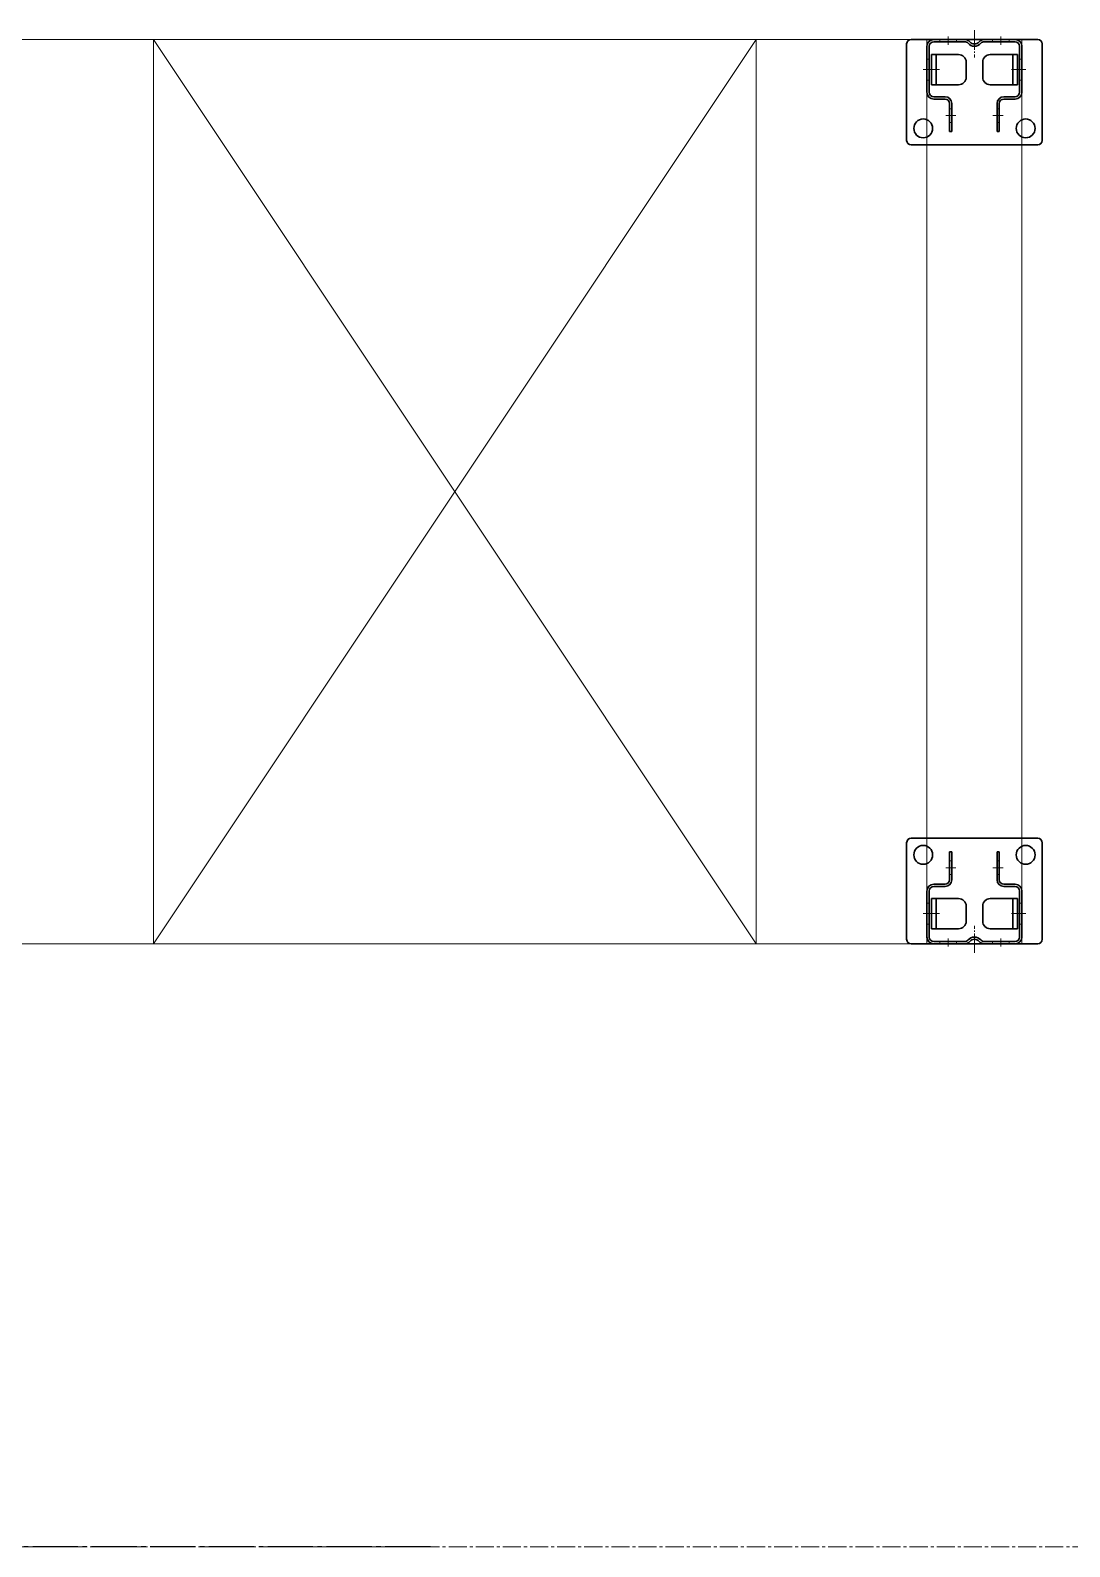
# Model space of a CAD drawing. Header units: millimetres. Extents: x 12881 to 26448, y 40 to 11902.
# Drawn here: x 18623 to 19313, y 8141 to 9147 of the extents above; entities that cross this region are included whole.
import ezdxf

# ---------------------------------------------------------------- set-up
doc = ezdxf.new("R2010")
doc.units = ezdxf.units.MM
for name, pattern in [('AD_LTYPE2 0.15 mm', [16, 13, -1, 1, -1]), ('AD_LTYPE3 0.15 mm', [12, 1, -1, 1, -1, 1, -1, 1, -1, 1, -1, 1, -1]), ('AD_LTYPE4 0 mm', [16, 13, -1, 1, -1]), ('EB_DASHDOT', [39, 30, -3, 3, -3]), ('点画线', [18, 12, -2, 2, -2])]:
    doc.linetypes.add(name, pattern=pattern)
doc.layers.get('0').update_dxf_attribs({"lineweight": 35})
for name, color, linetype, lineweight in [('ACAD0', 1, 'Continuous', 0), ('ACAD3中心线层', 1, 'AD_LTYPE4 0 mm', 0), ('ACADA-B', 1, 'Continuous', 0), ('ACADA-F', 5, 'Continuous', 0), ('ACADDIM', 150, 'Continuous', 0), ('ACAD中心线', 1, 'AD_LTYPE2 0.15 mm', 15), ('ACAD地板网', 30, 'Continuous', 18), ('ACAD虚线', 2, 'AD_LTYPE3 0.15 mm', 15), ('ACAD轮廓线', 7, 'Continuous', 30), ('CAXA1', 1, 'EB_DASHDOT', 25), ('中心线层', 1, '点画线', 18), ('尺寸线层', 3, 'Continuous', 18)]:
    doc.layers.add(name, color=color, linetype=linetype, lineweight=lineweight)

# ---------------------------------------------------------------- blocks, each defined once
blk = doc.blocks.new('*X4')
at = {"layer": 'ACAD3中心线层', "linetype": 'AD_LTYPE4 0 mm', "lineweight": 0}
blk.add_line((283147.4, -25110.4), (283147.4, -25092.3), dxfattribs=at)
at = {"layer": 'ACAD中心线', "color": 8, "linetype": 'AD_LTYPE2 0.15 mm', "lineweight": 15}
for p, q in [((283135.1, -25053.8), (283128.4, -25053.8)), ((283159.7, -25053.8), (283166.4, -25053.8)), ((283120.1, -25084.3), (283113.4, -25084.3)), ((283174.7, -25084.3), (283181.4, -25084.3)), ((283129.9, -25106.2), (283129.9, -25100.8)), ((283164.9, -25106.2), (283164.9, -25100.8))]:
    blk.add_line(p, q, dxfattribs=at)
at = {"layer": 'ACAD虚线', "color": 8, "linetype": 'AD_LTYPE3 0.15 mm', "lineweight": 15}
for p, q in [((283132.4, -25049.3), (283130.9, -25049.3)), ((283162.4, -25049.3), (283163.9, -25049.3)), ((283132.4, -25058.3), (283130.9, -25058.3)), ((283162.4, -25058.3), (283163.9, -25058.3)), ((283117.4, -25077.3), (283115.9, -25077.3)), ((283177.4, -25077.3), (283178.9, -25077.3)), ((283117.4, -25091.3), (283115.9, -25091.3)), ((283177.4, -25091.3), (283178.9, -25091.3)), ((283124.4, -25104.3), (283124.4, -25102.8)), ((283135.4, -25104.3), (283135.4, -25102.8)), ((283159.4, -25104.3), (283159.4, -25102.8)), ((283170.4, -25104.3), (283170.4, -25102.8))]:
    blk.add_line(p, q, dxfattribs=at)
at = {"layer": 'ACAD轮廓线', "color": 8, "linetype": 'Continuous', "lineweight": 30}
for p, q in [((283130.9, -25061.8), (283130.9, -25043.3)), ((283132.4, -25043.3), (283130.9, -25043.3)), ((283132.4, -25061.8), (283132.4, -25043.3)), ((283162.4, -25061.8), (283162.4, -25043.3)), ((283162.4, -25043.3), (283163.9, -25043.3)), ((283163.9, -25061.8), (283163.9, -25043.3)), ((283115.9, -25099.8), (283115.9, -25069.3)), ((283117.4, -25099.8), (283117.4, -25069.3)), ((283127.9, -25064.8), (283120.4, -25064.8)), ((283127.9, -25066.3), (283120.4, -25066.3)), ((283166.9, -25064.8), (283174.4, -25064.8)), ((283166.9, -25066.3), (283174.4, -25066.3)), ((283177.4, -25099.8), (283177.4, -25069.3)), ((283178.9, -25099.8), (283178.9, -25069.3)), ((283140.9, -25102.8), (283120.4, -25102.8)), ((283140.9, -25104.3), (283120.4, -25104.3)), ((283153.9, -25102.8), (283174.4, -25102.8)), ((283153.9, -25104.3), (283174.4, -25104.3))]:
    blk.add_line(p, q, dxfattribs=at)
for centre, radius, start, end in [((283120.4, -25069.3), 4.5, 90, 180), ((283120.4, -25069.3), 3, 90, 180), ((283127.9, -25061.8), 4.5, 270, 360), ((283127.9, -25061.8), 3, 270, 360), ((283166.9, -25061.8), 4.5, 180, 270), ((283166.9, -25061.8), 3, 180, 270), ((283174.4, -25069.3), 4.5, 360, 90), ((283174.4, -25069.3), 3, 360, 90), ((283120.4, -25099.8), 4.5, 180, 270), ((283120.4, -25099.8), 3, 180, 270), ((283147.4, -25105.3), 5.5, 40.3202, 139.6798), ((283147.4, -25105.3), 4, 40.3202, 139.6798), ((283174.4, -25099.8), 3, 270, 360), ((283174.4, -25099.8), 4.5, 270, 360), ((283140.9, -25099.8), 3, 270, 319.6798), ((283140.9, -25099.8), 4.5, 270, 319.6798), ((283153.9, -25099.8), 4.5, 220.3202, 270), ((283153.9, -25099.8), 3, 220.3202, 270)]:
    blk.add_arc(centre, radius, start, end, dxfattribs=at)
blk = doc.blocks.new('*X5')
at = {"layer": 'ACAD中心线', "linetype": 'AD_LTYPE2 0.15 mm', "lineweight": 15}
for p, q in [((-250695.2, 575212.6), (-250702.4, 575212.6)), ((-250647.5, 575212.6), (-250641.5, 575212.6))]:
    blk.add_line(p, q, dxfattribs=at)
at = {"layer": 'ACAD轮廓线', "color": 8, "linetype": 'Continuous', "lineweight": 30}
for p, q in [((-250717, 575259.6), (-250717, 575195.6)), ((-250714, 575262.6), (-250630, 575262.6)), ((-250627, 575259.6), (-250627, 575195.6)), ((-250700.5, 575202.6), (-250700.5, 575222.6)), ((-250682.5, 575222.6), (-250700.5, 575222.6)), ((-250697.5, 575202.6), (-250697.5, 575222.6)), ((-250661.5, 575222.6), (-250643.5, 575222.6)), ((-250659, 575222.6), (-250643.5, 575222.6)), ((-250646.5, 575202.6), (-250646.5, 575222.6)), ((-250643.5, 575202.6), (-250643.5, 575222.6)), ((-250677.5, 575217.6), (-250677.5, 575207.6)), ((-250666.5, 575217.6), (-250666.5, 575207.6)), ((-250682.5, 575202.6), (-250700.5, 575202.6)), ((-250661.5, 575202.6), (-250643.5, 575202.6)), ((-250659, 575202.6), (-250643.5, 575202.6)), ((-250630, 575192.6), (-250714, 575192.6))]:
    blk.add_line(p, q, dxfattribs=at)
for centre in [(-250706, 575251.6), (-250638, 575251.6)]:
    blk.add_circle(centre, 6.25, dxfattribs=at)
for centre, radius, start, end in [((-250714, 575259.6), 3, 90, 180), ((-250630, 575259.6), 3, 0, 90), ((-250682.5, 575217.6), 5, 0, 90), ((-250661.5, 575217.6), 5, 90, 180), ((-250682.5, 575207.6), 5, 270, 0), ((-250661.5, 575207.6), 5, 180, 270), ((-250714, 575195.6), 3, 180, 270), ((-250630, 575195.6), 3, 270, 0)]:
    blk.add_arc(centre, radius, start, end, dxfattribs=at)
blk = doc.blocks.new('*X8')
at = {"layer": 'ACAD3中心线层', "linetype": 'AD_LTYPE4 0 mm', "lineweight": 0}
blk.add_line((283147.4, 25110.4), (283147.4, 25092.3), dxfattribs=at)
at = {"layer": 'ACAD中心线', "color": 8, "linetype": 'AD_LTYPE2 0.15 mm', "lineweight": 15}
for p, q in [((283129.9, 25106.2), (283129.9, 25100.8)), ((283164.9, 25106.2), (283164.9, 25100.8)), ((283120.1, 25084.3), (283113.4, 25084.3)), ((283174.7, 25084.3), (283181.4, 25084.3)), ((283135.1, 25053.8), (283128.4, 25053.8)), ((283159.7, 25053.8), (283166.4, 25053.8))]:
    blk.add_line(p, q, dxfattribs=at)
at = {"layer": 'ACAD虚线', "color": 8, "linetype": 'AD_LTYPE3 0.15 mm', "lineweight": 15}
for p, q in [((283124.4, 25104.3), (283124.4, 25102.8)), ((283135.4, 25104.3), (283135.4, 25102.8)), ((283159.4, 25104.3), (283159.4, 25102.8)), ((283170.4, 25104.3), (283170.4, 25102.8)), ((283117.4, 25091.3), (283115.9, 25091.3)), ((283177.4, 25091.3), (283178.9, 25091.3)), ((283117.4, 25077.3), (283115.9, 25077.3)), ((283177.4, 25077.3), (283178.9, 25077.3)), ((283132.4, 25058.3), (283130.9, 25058.3)), ((283162.4, 25058.3), (283163.9, 25058.3)), ((283132.4, 25049.3), (283130.9, 25049.3)), ((283162.4, 25049.3), (283163.9, 25049.3))]:
    blk.add_line(p, q, dxfattribs=at)
at = {"layer": 'ACAD轮廓线', "color": 8, "linetype": 'Continuous', "lineweight": 30}
for p, q in [((283140.9, 25104.3), (283120.4, 25104.3)), ((283140.9, 25102.8), (283120.4, 25102.8)), ((283153.9, 25104.3), (283174.4, 25104.3)), ((283153.9, 25102.8), (283174.4, 25102.8)), ((283115.9, 25099.8), (283115.9, 25069.3)), ((283117.4, 25099.8), (283117.4, 25069.3)), ((283177.4, 25099.8), (283177.4, 25069.3)), ((283178.9, 25099.8), (283178.9, 25069.3)), ((283127.9, 25066.3), (283120.4, 25066.3)), ((283127.9, 25064.8), (283120.4, 25064.8)), ((283130.9, 25061.8), (283130.9, 25043.3)), ((283132.4, 25061.8), (283132.4, 25043.3)), ((283162.4, 25061.8), (283162.4, 25043.3)), ((283163.9, 25061.8), (283163.9, 25043.3)), ((283166.9, 25066.3), (283174.4, 25066.3)), ((283166.9, 25064.8), (283174.4, 25064.8)), ((283132.4, 25043.3), (283130.9, 25043.3)), ((283162.4, 25043.3), (283163.9, 25043.3))]:
    blk.add_line(p, q, dxfattribs=at)
for centre, radius, start, end in [((283120.4, 25099.8), 4.5, 90, 180), ((283120.4, 25099.8), 3, 90, 180), ((283140.9, 25099.8), 4.5, 40.3202, 90), ((283140.9, 25099.8), 3, 40.3202, 90), ((283147.4, 25105.3), 5.5, 220.3202, 319.6798), ((283147.4, 25105.3), 4, 220.3202, 319.6798), ((283153.9, 25099.8), 4.5, 90, 139.6798), ((283153.9, 25099.8), 3, 90, 139.6798), ((283174.4, 25099.8), 4.5, 0, 90), ((283174.4, 25099.8), 3, 0, 90), ((283120.4, 25069.3), 4.5, 180, 270), ((283120.4, 25069.3), 3, 180, 270), ((283127.9, 25061.8), 4.5, 0, 90), ((283127.9, 25061.8), 3, 0, 90), ((283166.9, 25061.8), 4.5, 90, 180), ((283166.9, 25061.8), 3, 90, 180), ((283174.4, 25069.3), 4.5, 270, 0), ((283174.4, 25069.3), 3, 270, 0)]:
    blk.add_arc(centre, radius, start, end, dxfattribs=at)
blk = doc.blocks.new('*X9')
at = {"layer": 'ACAD中心线', "linetype": 'AD_LTYPE2 0.15 mm', "lineweight": 15}
for p, q in [((-250695.2, -575212.6), (-250702.4, -575212.6)), ((-250647.5, -575212.6), (-250641.5, -575212.6))]:
    blk.add_line(p, q, dxfattribs=at)
at = {"layer": 'ACAD轮廓线', "color": 8, "linetype": 'Continuous', "lineweight": 30}
for p, q in [((-250717, -575259.6), (-250717, -575195.6)), ((-250630, -575192.6), (-250714, -575192.6)), ((-250627, -575259.6), (-250627, -575195.6)), ((-250700.5, -575202.6), (-250700.5, -575222.6)), ((-250682.5, -575202.6), (-250700.5, -575202.6)), ((-250697.5, -575202.6), (-250697.5, -575222.6)), ((-250677.5, -575217.6), (-250677.5, -575207.6)), ((-250666.5, -575217.6), (-250666.5, -575207.6)), ((-250661.5, -575202.6), (-250643.5, -575202.6)), ((-250659, -575202.6), (-250643.5, -575202.6)), ((-250646.5, -575202.6), (-250646.5, -575222.6)), ((-250643.5, -575202.6), (-250643.5, -575222.6)), ((-250682.5, -575222.6), (-250700.5, -575222.6)), ((-250661.5, -575222.6), (-250643.5, -575222.6)), ((-250659, -575222.6), (-250643.5, -575222.6)), ((-250714, -575262.6), (-250630, -575262.6))]:
    blk.add_line(p, q, dxfattribs=at)
for centre in [(-250706, -575251.6), (-250638, -575251.6)]:
    blk.add_circle(centre, 6.25, dxfattribs=at)
for centre, radius, start, end in [((-250714, -575195.6), 3, 90, 180), ((-250630, -575195.6), 3, 0, 90), ((-250682.5, -575207.6), 5, 0, 90), ((-250661.5, -575207.6), 5, 90, 180), ((-250682.5, -575217.6), 5, 270, 360), ((-250661.5, -575217.6), 5, 180, 270), ((-250714, -575259.6), 3, 180, 270), ((-250630, -575259.6), 3, 270, 0)]:
    blk.add_arc(centre, radius, start, end, dxfattribs=at)
blk = doc.blocks.new('*X12')
at = {"layer": 'ACADDIM', "color": 3, "linetype": 'Continuous', "lineweight": 9}
for p, q in [((173, 600), (-227, 600)), ((-227, 0), (-227, 600)), ((-227, 600), (173, 0)), ((-227, 0), (173, 600)), ((173, 0), (173, 600)), ((-227, 0), (173, 0))]:
    blk.add_line(p, q, dxfattribs=at)
blk = doc.blocks.new('CAXBLOCK7043_1')
at = {"layer": 'CAXA1', "linetype": 'EB_DASHDOT', "lineweight": 25}
blk.add_line((2812.1, 375), (0, 375), dxfattribs=at)

msp = doc.modelspace()

# ---------------------------------------------------------------- linework, layer by layer
at = {"layer": 'ACADA-B', "linetype": 'Continuous', "lineweight": 0}
for p, q in [((17590.8, 9141.3), (19249.3, 9141.3)), ((17590.8, 8541.3), (19249.3, 8541.3))]:
    msp.add_line(p, q, dxfattribs=at)
at = {"layer": 'ACADA-F', "color": 5, "linetype": 'Continuous', "lineweight": 0}
for p, q in [((19217.8, 9141.3), (19280.8, 9141.3)), ((19217.8, 8541.3), (19217.8, 9141.3)), ((19280.8, 9141.3), (19280.8, 8541.3)), ((19280.8, 8541.3), (19217.8, 8541.3))]:
    msp.add_line(p, q, dxfattribs=at)
at = {"layer": '中心线层'}
msp.add_line((14814.3, 8141.3), (21264.9, 8141.3), dxfattribs=at)

# ---------------------------------------------------------------- block references
msp.add_blockref('CAXBLOCK7043_1', (16076.1, 7766.3))
at = {"layer": 'ACAD0', "color": 1, "linetype": 'Continuous', "lineweight": 0}
for name, p in [('*X9', (269921.3, 584333.9)), ('*X5', (269921.3, -566651.3))]:
    msp.add_blockref(name, p, dxfattribs=at)
at = {"layer": 'ACAD地板网', "linetype": 'Continuous', "lineweight": 18}
for name, p in [('*X8', (-263898.1, -15963)), ('*X4', (-263898.1, 33645.6))]:
    msp.add_blockref(name, p, dxfattribs=at)
at = {"layer": '尺寸线层'}
msp.add_blockref('*X12', (18931.3, 8541.3), dxfattribs=at)

doc.saveas('drawing.dxf')
